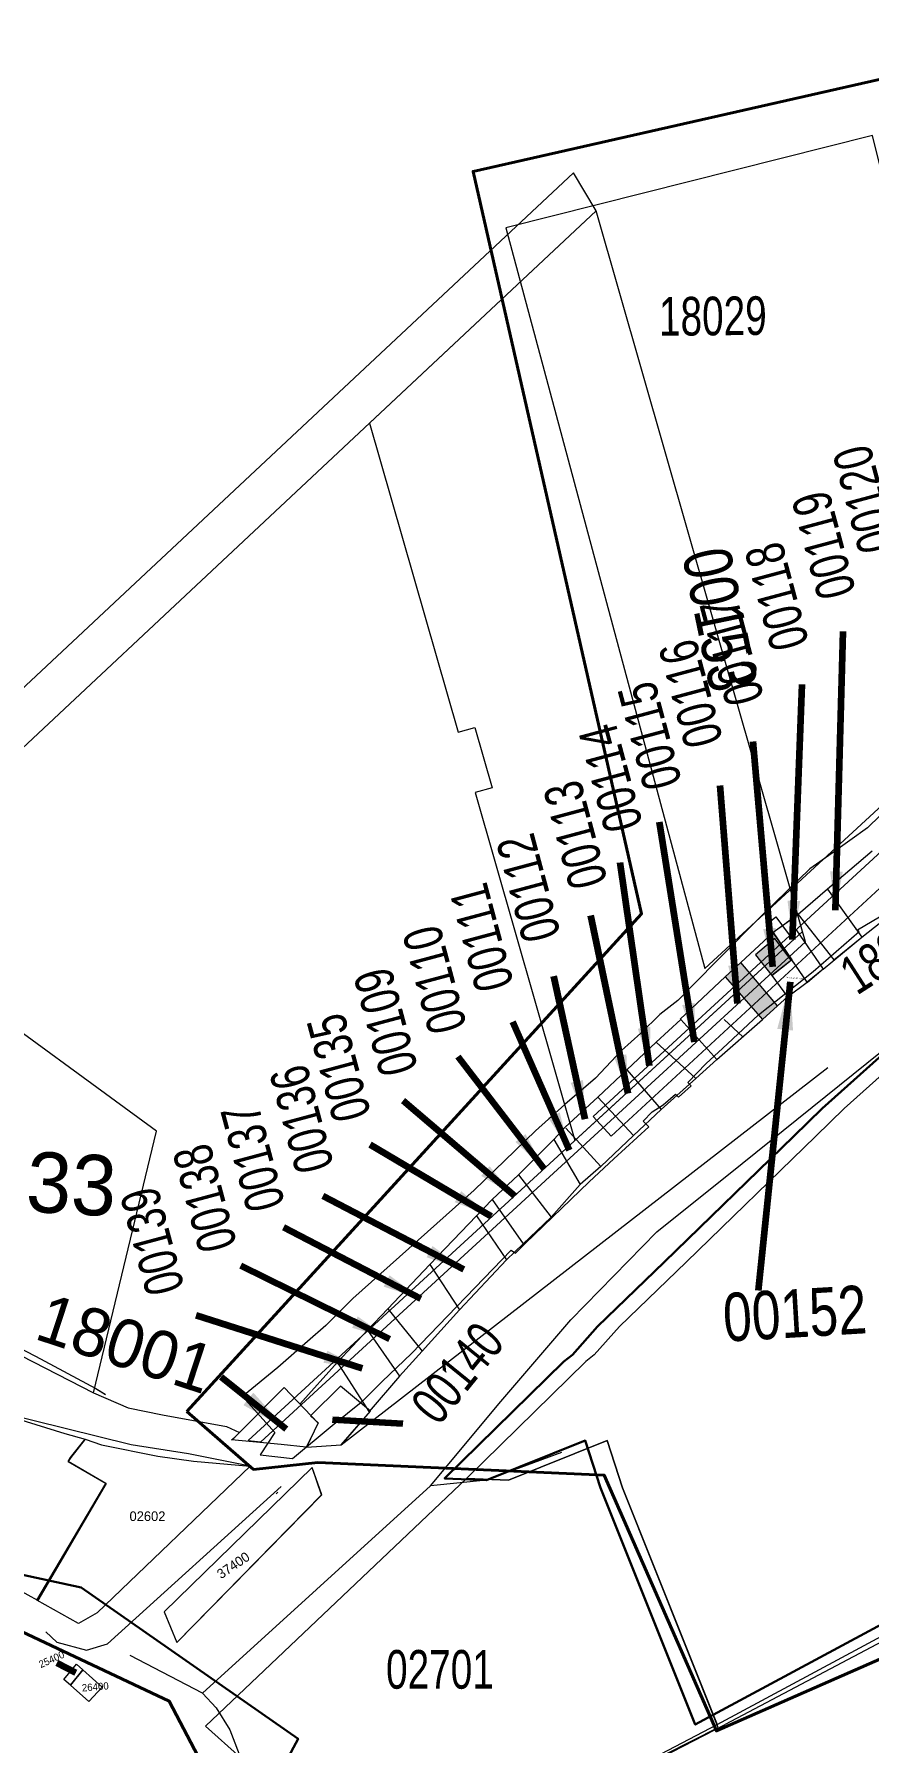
# Model space of a CAD drawing. Header units: inches. Extents: x 610851 to 630254, y 1234683 to 1264905.
# Drawn here: x 623961 to 624307, y 1244774 to 1245482 of the extents above; entities that cross this region are included whole.
import ezdxf
from ezdxf.enums import TextEntityAlignment as Align

# ---------------------------------------------------------------- set-up
doc = ezdxf.new("R2010")
doc.units = ezdxf.units.IN
doc.header["$MEASUREMENT"] = 0
doc.linetypes.add('DGN2', pattern=[67.425768, 33.712884, -33.712884])
for name, color, linetype, lineweight in [('ACTUALIZACION SIT 2011', 7, 'Continuous', 0), ('Areas Administrativas', 7, 'Continuous', 0), ('CALLES', 3, 'Continuous', 13), ('CONTORNOLevel 61', 7, 'Continuous', 0), ('Level 2', 7, 'Continuous', 0), ('Level 20', 7, 'Continuous', 0), ('Level 49', 7, 'Continuous', 0), ('Level 50', 7, 'Continuous', 0), ('Level 51', 7, 'Continuous', 0), ('Level 52', 7, 'Continuous', 0), ('Level 7', 7, 'Continuous', 0), ('mon proposed', 3, 'Continuous', 0), ('PARCELAS', 7, 'Continuous', 0), ('Poligono', 7, 'Continuous', 0)]:
    doc.layers.add(name, color=color, linetype=linetype, lineweight=lineweight)
doc.styles.add('Engineering', font='dgn003.shx', dxfattribs={"height": 0.1524})
doc.styles.add('Styledgn003', font='dgn003.shx')
doc.styles.add('Styledgn032', font='dgn032.shx')
doc.styles.add('Styletxt', font='txt.shx')
doc.dimstyles.new('STANDARD-Linear', dxfattribs={"dimtxt": 1.5, "dimasz": 1.13, "dimexe": 0.125, "dimexo": 0.000625, "dimgap": 0.3, "dimtad": 1, "dimzin": 7, "dimdsep": 46, "dimtxsty": 'Styletxt', "dimsah": 1, "dimcen": 2.5, "dimclrd": 1, "dimclre": 1, "dimclrt": 2, "dimaunit": 1, "dimadec": 7, "dimazin": 0, "dimtfac": 1, "dimtofl": 0, "dimtmove": 1, "dimatfit": 3, "dimfxl": 1, "dimtolj": 1, "dimtzin": 0, "dimarcsym": 0})

# ---------------------------------------------------------------- blocks, each defined once
blk = doc.blocks.new('AnonymousCell14')
at = {"layer": 'Level 20', "color": 2, "linetype": 'Continuous', "lineweight": 0, "flags": 128}
for points in [[(81.44, 100.14), (103.5, 109.48), (127.22, 121.13), (146.32, 131.47), (154.52, 133.55), (166.24, 137.97), (175.82, 141.16), (187.94, 145.42), (197.49, 148.37), (208.79, 152.13), (238.54, 163.43), (300.7, 178.79), (294.51, 193.27), (277.4, 203.26), (258.3, 198.63), (246.56, 194.07), (234.92, 191.85), (231.04, 191.1), (219.54, 188.23), (206.63, 185), (201.59, 183.91), (195.9, 182.69), (187.09, 180.79), (185.04, 180.35), (177.42, 178.71), (172.5, 177.65), (162.55, 174.69), (156.82, 172.98), (152.53, 170.63), (147.18, 167.7), (135.86, 161.97), (134.32, 161.1), (125.83, 156.37), (115.34, 151.15), (109.77, 148.09), (104.4, 145.13), (93.51, 139.45), (87.98, 136.54), (93.22, 128.5), (72.11, 114.73), (81.44, 100.14)], [(-280.02, -203.26), (-263.59, -189.58), (-250.94, -179.49), (-242.86, -171.36), (-230.77, -159.83), (-189.46, -117.09), (-187.69, -118.29), (-183.78, -114.34), (-157.16, -88.79), (-146.97, -79.25), (-132.54, -66.02), (-134.84, -63.65), (-131.09, -59.72), (-126.61, -56.88), (-121.5, -52.38), (-120.29, -53.74), (-115.04, -48.97), (-116.3, -47.62), (-108.75, -39.71), (-102.03, -33.56), (-87.08, -19.63), (-64.48, -1.7), (-45.4, 14.85), (-46.08, 15.62), (-37.06, 21.04), (-24.37, 28.32), (-18.02, 33.43), (-11.89, 37.77), (-1.87, 44.61), (11.08, 53.97), (19.96, 60.33), (25.96, 64.4), (28.75, 66.31), (41.32, 74.9), (58.49, 85.52), (76.14, 96.87), (72.97, 102.78), (69.31, 109.59), (50.01, 99.94), (42.93, 111.51), (47.32, 113.99), (44.32, 125.3), (22.3, 119.83), (15.05, 118.92), (-1.48, 115.96), (0.93, 105.08), (-2.38, 100.5), (-12.97, 86.26), (-24.23, 75.63), (-30.66, 69.17), (-36.8, 63), (-41.99, 57.79), (-56.59, 47.42), (-65.84, 40.84), (-84.98, 22.24), (-104.6, 2.45), (-120.52, -13.59), (-127.94, -19.51), (-135.81, -27.13), (-143.79, -34.41), (-154.61, -45.79), (-167.36, -56.75), (-179.41, -67.68), (-204.85, -92.14), (-255.12, -137.08), (-266.26, -148.22), (-273.77, -154.84), (-286.15, -165.59), (-300.71, -177.61), (-287.38, -192.6), (-293.46, -201.79), (-280.02, -203.26)]]:
    blk.add_lwpolyline(points, dxfattribs=at)

msp = doc.modelspace()

# ---------------------------------------------------------------- hatches: boundary and pattern name
at = {"layer": 'Level 2', "linetype": 'Continuous'}
msp.add_hatch(color=1, dxfattribs=at).paths.add_polyline_path([(624247.41258, 1245091.2942), (624247.37758, 1245091.2612), (624262.82258, 1245073.6172), (624269.10058, 1245079.3022), (624253.80258, 1245097.3032), (624247.37758, 1245091.2612)])
msp.add_hatch(color=1, dxfattribs=at).paths.add_polyline_path([(624247.41258, 1245091.2942), (624247.37758, 1245091.2612), (624262.82258, 1245073.6172), (624269.10058, 1245079.3022), (624253.80258, 1245097.3032), (624247.37758, 1245091.2612)])
msp.add_hatch(color=1, dxfattribs=at).paths.add_polyline_path([(624247.41258, 1245091.2942), (624247.37758, 1245091.2612), (624262.82258, 1245073.6172), (624269.10058, 1245079.3022), (624253.80258, 1245097.3032), (624247.37758, 1245091.2612)])
at = {"layer": 'Level 20', "linetype": 'Continuous'}
msp.add_hatch(color=2, dxfattribs=at).paths.add_polyline_path([(624266.70748, 1245091.83561), (624274.66129, 1245098.14759), (624267.89524, 1245107.25011), (624259.88556, 1245100.35243)])

# ---------------------------------------------------------------- linework, layer by layer
at = {"layer": 'ACTUALIZACION SIT 2011', "color": 30, "linetype": 'Continuous', "lineweight": 0}
msp.add_line((624088.41458, 1244897.4482), (624289.83164, 1245053.83289), dxfattribs=at)
at = {"layer": 'Areas Administrativas', "color": 6, "linetype": 'Continuous', "lineweight": 30, "flags": 128}
msp.add_lwpolyline([(623935.29806, 1244848.20366), (623980.68813, 1244838.49389), (624070.54712, 1244775.78685), (624023.68918, 1244688.46068), (624075.87188, 1244646.92751), (624055.63777, 1244577.70555), (624155.74337, 1244514.87331), (624188.75692, 1244571.31583), (624256.91393, 1244514.87331), (624477.35924, 1244463.75556), (624464.5798, 1244351.93547), (624427.30644, 1244351.93547), (624427.30644, 1244328.5065), (624387.90317, 1244319.98688), (624381.51345, 1244264.60931), (624182.3672, 1244278.4537), (624155.74337, 1244300.81772), (624180.2373, 1244344.4808), (624088.65132, 1244395.59856), (624054.57282, 1244512.74341), (623927.36016, 1244622.51528)], dxfattribs=at)
at = {"layer": 'CALLES', "color": 2, "lineweight": 13, "ltscale": 0.1, "flags": 128}
for points in [[(623803.63276, 1245042.97097), (624193.99632, 1245408.45623), (624184.58179, 1245424.29973), (623789.23065, 1245054.14475), (623803.63276, 1245042.97097)], [(624055.19317, 1244898.81413), (624280.68257, 1245105.75793), (624279.45135, 1245110.05719), (624049.88567, 1244899.37235), (624055.19317, 1244898.81413)]]:
    msp.add_lwpolyline(points, dxfattribs=at)
at = {"layer": 'CONTORNOLevel 61', "color": 3, "linetype": 'Continuous', "lineweight": 40, "flags": 128}
for points in [[(624024.52371, 1244911.37823), (624052.13052, 1244887.32199), (624078.71575, 1244890.14598), (624197.25148, 1244884.97983), (624243.74668, 1244779.07408), (624402.89581, 1244848.94441), (624686.74837, 1244851.27468), (624687.64767, 1245094.62916), (624728.81765, 1245103.11093), (624780.88436, 1245116.31185), (624780.36668, 1245253.68767), (625088.44858, 1245300.8068), (625047.08057, 1245492.00047), (624897.26269, 1245466.16982), (624897.26268, 1245393.84394), (624817.1876, 1245393.84395), (624788.77388, 1245473.91903), (624824.93683, 1245587.57397)], [(624507.21958, 1245507.49893), (624143.00713, 1245424.84083), (624212.74991, 1245117.45585), (624024.52371, 1244911.37823)], [(625561.99258, 1244183.76422), (625421.62515, 1244236.62989), (625376.61645, 1244253.58123), (625354.46542, 1244339.95258), (625230.47821, 1244373.53246), (625106.491, 1244407.11235), (625046.37751, 1244423.39309), (624830.10283, 1244420.02771), (624755.1939, 1244463.93986), (624701.19525, 1244531.93817), (624396.1476, 1244544.01497), (624349.65238, 1244448.4415), (624240.30256, 1244493.21467), (624143.00704, 1244526.79455), (624188.64123, 1244627.53416), (624115.45434, 1244709.33129), (624021.21033, 1244668.89286), (624041.18364, 1244745.53406), (624017.20481, 1244791.40663), (623907.03358, 1244843.2082)]]:
    msp.add_lwpolyline(points, dxfattribs=at)
at = {"layer": 'Level 2', "color": 1, "linetype": 'Continuous', "lineweight": 0, "flags": 128}
for points in [[(624308.34358, 1245439.7552), (624156.61458, 1245401.4932), (624238.90658, 1245094.7272), (624343.93058, 1245191.5482), (624346.88958, 1245197.6522), (624344.69858, 1245207.0692), (624359.63558, 1245210.2682), (624353.08458, 1245237.4402), (624358.25558, 1245239.2672), (624308.34358, 1245439.7552)], [(624308.34358, 1245439.7552), (624156.61458, 1245401.4932), (624238.90658, 1245094.7272), (624343.93058, 1245191.5482), (624346.88958, 1245197.6522), (624344.69858, 1245207.0692), (624359.63558, 1245210.2682), (624353.08458, 1245237.4402), (624358.25558, 1245239.2672), (624308.34358, 1245439.7552)], [(624308.34358, 1245439.7552), (624156.61458, 1245401.4932), (624238.90658, 1245094.7272), (624343.93058, 1245191.5482), (624346.88958, 1245197.6522), (624344.69858, 1245207.0692), (624359.63558, 1245210.2682), (624353.08458, 1245237.4402), (624358.25558, 1245239.2672), (624308.34358, 1245439.7552)], [(624308.28758, 1245143.2802), (624289.71158, 1245127.6712)], [(624308.28758, 1245143.2802), (624289.71158, 1245127.6712)], [(624308.28758, 1245143.2802), (624289.71158, 1245127.6712)], [(624125.42858, 1244880.5452), (624154.47158, 1244915.4152), (624183.52758, 1244949.2692), (624219.15258, 1244985.7332), (624254.36458, 1245014.0592), (624409.29858, 1245138.6902)], [(624125.42858, 1244880.5452), (624154.47158, 1244915.4152), (624183.52758, 1244949.2692), (624219.15258, 1244985.7332), (624254.36458, 1245014.0592), (624409.29858, 1245138.6902)], [(624289.71158, 1245127.6712), (624277.59658, 1245117.1742)], [(624289.71158, 1245127.6712), (624277.59658, 1245117.1742)], [(624289.71158, 1245127.6712), (624277.59658, 1245117.1742)], [(624289.71158, 1245127.6712), (624301.47358, 1245111.1392), (624303.90058, 1245107.7622)], [(624289.71158, 1245127.6712), (624301.47358, 1245111.1392), (624303.90058, 1245107.7622)], [(624289.71158, 1245127.6712), (624301.47358, 1245111.1392), (624303.90058, 1245107.7622)], [(624303.90058, 1245107.7622), (624327.59558, 1245126.4022)], [(624303.90058, 1245107.7622), (624327.59558, 1245126.4022)], [(624303.90058, 1245107.7622), (624327.59558, 1245126.4022)], [(624277.59658, 1245117.1742), (624271.14897, 1245112.47737)], [(624277.59658, 1245117.1742), (624272.46008, 1245113.4467)], [(624277.59658, 1245117.1742), (624272.72771, 1245113.64092)], [(624277.59658, 1245117.1742), (624292.35258, 1245098.4022)], [(624277.59658, 1245117.1742), (624292.35258, 1245098.4022)], [(624277.59658, 1245117.1742), (624292.35258, 1245098.4022)], [(624273.18305, 1245083.05239), (624269.10058, 1245079.3022), (624253.80258, 1245097.3032), (624267.24223, 1245109.6445)], [(624273.18305, 1245083.05239), (624269.10058, 1245079.3022), (624253.80258, 1245097.3032), (624267.11763, 1245109.53008)], [(624273.18305, 1245083.05239), (624269.10058, 1245079.3022), (624253.80258, 1245097.3032), (624267.07116, 1245109.48741)], [(624287.93165, 1245094.4558), (624303.90058, 1245107.7622)], [(624292.35258, 1245098.4022), (624303.90058, 1245107.7622)], [(624292.35258, 1245098.4022), (624303.90058, 1245107.7622)], [(624301.41058, 1245111.2282), (624301.47358, 1245111.1392)], [(624301.41058, 1245111.2282), (624301.47358, 1245111.1392)], [(624301.41058, 1245111.2282), (624301.47358, 1245111.1392)], [(624247.41258, 1245091.2942), (624247.37758, 1245091.2612), (624262.82258, 1245073.6172), (624262.82258, 1245073.6172), (624269.10058, 1245079.3022), (624269.10058, 1245079.3022), (624253.80258, 1245097.3032), (624253.80258, 1245097.3032), (624247.37758, 1245091.2612), (624247.37758, 1245091.2612), (624247.41258, 1245091.2942)], [(624247.41258, 1245091.2942), (624247.37758, 1245091.2612), (624262.82258, 1245073.6172), (624262.82258, 1245073.6172), (624269.10058, 1245079.3022), (624269.10058, 1245079.3022), (624253.80258, 1245097.3032), (624253.80258, 1245097.3032), (624247.37758, 1245091.2612), (624247.37758, 1245091.2612), (624247.41258, 1245091.2942)], [(624247.41258, 1245091.2942), (624247.37758, 1245091.2612), (624262.82258, 1245073.6172), (624262.82258, 1245073.6172), (624269.10058, 1245079.3022), (624269.10058, 1245079.3022), (624253.80258, 1245097.3032), (624253.80258, 1245097.3032), (624247.37758, 1245091.2612), (624247.37758, 1245091.2612), (624247.41258, 1245091.2942)], [(624247.37758, 1245091.2612), (624228.79458, 1245073.7842)], [(624247.37758, 1245091.2612), (624228.79458, 1245073.7842)], [(624247.37758, 1245091.2612), (624228.79458, 1245073.7842)], [(624235.23858, 1245049.2272), (624218.86958, 1245064.2602), (624218.86958, 1245064.2602), (624228.96958, 1245073.5922), (624228.96958, 1245073.5922), (624243.95058, 1245057.1422), (624243.95058, 1245057.1422), (624235.23858, 1245049.2272)], [(624228.96958, 1245073.5922), (624243.95058, 1245057.1422)], [(624243.95058, 1245057.1422), (624262.82258, 1245073.6172)], [(624243.95058, 1245057.1422), (624262.82258, 1245073.6172)], [(624243.95058, 1245057.1422), (624262.82258, 1245073.6172)], [(624206.69258, 1245052.8112), (624218.86958, 1245064.2602)], [(624206.69258, 1245052.8112), (624218.86958, 1245064.2602)], [(624206.69258, 1245052.8112), (624218.86958, 1245064.2602)], [(624218.86958, 1245064.2602), (624235.23858, 1245049.2272)], [(624243.95058, 1245057.1422), (624235.23858, 1245049.2272)], [(624243.95058, 1245057.1422), (624235.23858, 1245049.2272)], [(624243.95058, 1245057.1422), (624235.23858, 1245049.2272)], [(624194.63558, 1245041.4132), (624206.69258, 1245052.8112)], [(624194.63558, 1245041.4132), (624206.69258, 1245052.8112)], [(624194.63558, 1245041.4132), (624206.69258, 1245052.8112)], [(624206.69258, 1245052.8112), (624220.95258, 1245036.3082)], [(624206.69258, 1245052.8112), (624220.95258, 1245036.3082)], [(624206.69258, 1245052.8112), (624220.95258, 1245036.3082)], [(624235.23858, 1245049.2272), (624220.95258, 1245036.3082)], [(624235.23858, 1245049.2272), (624220.95258, 1245036.3082)], [(624235.23858, 1245049.2272), (624220.95258, 1245036.3082)], [(624181.07958, 1245029.0612), (624194.63558, 1245041.4132)], [(624181.07958, 1245029.0612), (624194.63558, 1245041.4132)], [(624181.07958, 1245029.0612), (624194.63558, 1245041.4132)], [(624194.63558, 1245041.4132), (624209.46058, 1245025.5732)], [(624194.63558, 1245041.4132), (624209.46058, 1245025.5732)], [(624194.63558, 1245041.4132), (624209.46058, 1245025.5732)], [(624220.95258, 1245036.3082), (624209.46058, 1245025.5732)], [(624220.95258, 1245036.3082), (624209.46058, 1245025.5732)], [(624220.95258, 1245036.3082), (624209.46058, 1245025.5732)], [(624176.50858, 1245023.9222), (624181.07958, 1245029.0612)], [(624176.50858, 1245023.9222), (624181.07958, 1245029.0612)], [(624176.50858, 1245023.9222), (624181.07958, 1245029.0612)], [(624181.41858, 1245028.6882), (624195.92658, 1245012.7022)], [(624181.41858, 1245028.6882), (624195.92658, 1245012.7022)], [(624181.41858, 1245028.6882), (624195.92658, 1245012.7022)], [(624161.80358, 1245009.3142), (624176.50858, 1245023.9222)], [(624161.80358, 1245009.3142), (624176.50858, 1245023.9222)], [(624161.80358, 1245009.3142), (624176.50858, 1245023.9222)], [(624176.50858, 1245023.9222), (624187.29958, 1245005.2622)], [(624176.50858, 1245023.9222), (624187.29958, 1245005.2622)], [(624176.50858, 1245023.9222), (624187.29958, 1245005.2622)], [(624209.46058, 1245025.5732), (624195.92658, 1245012.7022)], [(624209.46058, 1245025.5732), (624195.92658, 1245012.7022)], [(624209.46058, 1245025.5732), (624195.92658, 1245012.7022)], [(624195.92658, 1245012.7022), (624187.29958, 1245005.2622)], [(624195.92658, 1245012.7022), (624187.29958, 1245005.2622)], [(624195.92658, 1245012.7022), (624187.29958, 1245005.2622)], [(624150.91958, 1244999.0912), (624161.80358, 1245009.3142)], [(624150.91958, 1244999.0912), (624161.80358, 1245009.3142)], [(624150.91958, 1244999.0912), (624161.80358, 1245009.3142)], [(624161.80358, 1245009.3142), (624175.32358, 1244991.8182)], [(624161.80358, 1245009.3142), (624175.32358, 1244991.8182)], [(624161.80358, 1245009.3142), (624175.32358, 1244991.8182)], [(624187.29958, 1245005.2622), (624175.32358, 1244991.8182)], [(624187.29958, 1245005.2622), (624175.32358, 1244991.8182)], [(624187.29958, 1245005.2622), (624175.32358, 1244991.8182)], [(624144.41358, 1244992.3722), (624150.91958, 1244999.0912)], [(624144.41358, 1244992.3722), (624150.91958, 1244999.0912)], [(624144.41358, 1244992.3722), (624150.91958, 1244999.0912)], [(624150.91958, 1244999.0912), (624163.69958, 1244980.7952)], [(624150.91958, 1244999.0912), (624163.69958, 1244980.7952)], [(624150.91958, 1244999.0912), (624163.69958, 1244980.7952)], [(624050.72963, 1244888.69226), (624025.16614, 1244893.79937), (624001.41758, 1244897.49101), (623947.29574, 1244910.88223), (623889.34739, 1244946.4317), (623826.38024, 1244996.72895)], [(624125.10358, 1244972.2012), (624144.41358, 1244992.3722)], [(624125.10358, 1244972.2012), (624144.41358, 1244992.3722)], [(624125.10358, 1244972.2012), (624144.41358, 1244992.3722)], [(624144.41358, 1244992.3722), (624156.90558, 1244974.0592)], [(624144.41358, 1244992.3722), (624156.90558, 1244974.0592)], [(624144.41358, 1244992.3722), (624156.90558, 1244974.0592)], [(624175.32358, 1244991.8182), (624163.69958, 1244980.7952)], [(624175.32358, 1244991.8182), (624163.69958, 1244980.7952)], [(624175.32358, 1244991.8182), (624163.69958, 1244980.7952)], [(624163.69958, 1244980.7952), (624156.90558, 1244974.0592)], [(624163.69958, 1244980.7952), (624156.90558, 1244974.0592)], [(624163.69958, 1244980.7952), (624156.90558, 1244974.0592)], [(624107.68358, 1244953.8812), (624125.10358, 1244972.2012)], [(624107.68358, 1244953.8812), (624125.10358, 1244972.2012)], [(624107.68358, 1244953.8812), (624125.10358, 1244972.2012)], [(624125.10358, 1244972.2012), (624137.44858, 1244953.4392)], [(624125.10358, 1244972.2012), (624137.44858, 1244953.4392)], [(624125.10358, 1244972.2012), (624137.44858, 1244953.4392)], [(624156.90558, 1244974.0592), (624137.44858, 1244953.4392)], [(624156.90558, 1244974.0592), (624137.44858, 1244953.4392)], [(624156.90558, 1244974.0592), (624137.44858, 1244953.4392)], [(624099.36458, 1244945.0162), (624107.68358, 1244953.8812)], [(624099.36458, 1244945.0162), (624107.68358, 1244953.8812)], [(624099.36458, 1244945.0162), (624107.68358, 1244953.8812)], [(624107.68358, 1244953.8812), (624121.99758, 1244936.2512)], [(624107.68358, 1244953.8812), (624121.99758, 1244936.2512)], [(624107.68358, 1244953.8812), (624121.99758, 1244936.2512)], [(624137.44858, 1244953.4392), (624121.99758, 1244936.2512)], [(624137.44858, 1244953.4392), (624121.99758, 1244936.2512)], [(624137.44858, 1244953.4392), (624121.99758, 1244936.2512)], [(624086.90558, 1244931.6782), (624099.36458, 1244945.0162)], [(624086.90558, 1244931.6782), (624099.36458, 1244945.0162)], [(624086.90558, 1244931.6782), (624099.36458, 1244945.0162)], [(624099.36458, 1244945.0162), (624112.55358, 1244925.8872)], [(624099.36458, 1244945.0162), (624112.55358, 1244925.8872)], [(624099.36458, 1244945.0162), (624112.55358, 1244925.8872)], [(624121.99758, 1244936.2512), (624112.55358, 1244925.8872)], [(624121.99758, 1244936.2512), (624112.55358, 1244925.8872)], [(624121.99758, 1244936.2512), (624112.55358, 1244925.8872)], [(624086.90558, 1244931.6782), (624071.32058, 1244914.4172)], [(624086.90558, 1244931.6782), (624071.32058, 1244914.4172)], [(624086.90558, 1244931.6782), (624071.32058, 1244914.4172)], [(624100.01958, 1244911.3582), (624086.90558, 1244931.6782)], [(624100.01958, 1244911.3582), (624086.90558, 1244931.6782)], [(624100.01958, 1244911.3582), (624086.90558, 1244931.6782)], [(624112.55358, 1244925.8872), (624100.01958, 1244911.3582)], [(624112.55358, 1244925.8872), (624100.01958, 1244911.3582)], [(624112.55358, 1244925.8872), (624100.01958, 1244911.3582)], [(623985.80585, 1244919.10636), (624000.15458, 1244912.8032), (624014.40458, 1244909.9002), (624040.86258, 1244905.0902), (624046.24558, 1244902.5712)], [(623954.03914, 1244908.37814), (623973.99979, 1244902.17543), (623982.42516, 1244899.88152), (623976.40641, 1244892.28029), (623975.39421, 1244890.58246), (623991.03699, 1244881.49955), (623962.87443, 1244832.99742), (623942.6055, 1244844.0615)], [(624000.15458, 1244912.8032), (624014.40458, 1244909.9002), (624040.86258, 1244905.0902), (624046.24558, 1244902.5712)], [(624050.72963, 1244888.69226), (623987.36368, 1244827.87652), (623979.67471, 1244823.57457), (623962.44362, 1244833.12485), (623990.91909, 1244881.44577), (623975.3344, 1244890.62799), (623976.35753, 1244892.31925), (623982.42516, 1244899.88152), (623989.15802, 1244897.48381), (624012.50952, 1244892.77256), (624027.28673, 1244890.7389), (624050.72963, 1244888.69226)], [(624080.30274, 1244876.83763), (624076.38655, 1244888.14889), (624015.07858, 1244828.3386), (624020.32507, 1244815.69384), (624080.30274, 1244876.83763)], [(624080.32532, 1244876.80711), (624076.41442, 1244888.1202), (624015.07858, 1244828.3386), (624020.31915, 1244815.69139), (624080.32532, 1244876.80711)], [(623991.64058, 1244815.1052), (624063.51267, 1244880.29284)], [(624125.42858, 1244880.5452), (624030.97258, 1244794.6682)], [(624125.42858, 1244880.5452), (624030.97258, 1244794.6682)], [(624125.42858, 1244880.5452), (624030.97258, 1244794.6682)], [(624025.35983, 1244667.1071), (624244.08726, 1244781.65387)], [(624025.35983, 1244667.1071), (624247.41258, 1244781.6532)], [(624025.35983, 1244667.1071), (624247.41258, 1244781.6532)]]:
    msp.add_lwpolyline(points, dxfattribs=at)
at = {"layer": 'Level 2', "color": 6, "linetype": 'Continuous', "lineweight": 0, "flags": 128}
for points in [[(624273.18305, 1245083.05239), (624281.38029, 1245089.0401), (624274.98694, 1245098.40602), (624266.70748, 1245091.83561), (624273.18305, 1245083.05239)], [(624273.18305, 1245083.05239), (624281.38029, 1245089.0401), (624274.98694, 1245098.40602), (624266.70748, 1245091.83561), (624273.18305, 1245083.05239)], [(624273.18305, 1245083.05239), (624281.38029, 1245089.0401), (624274.98694, 1245098.40602), (624266.70748, 1245091.83561), (624273.18305, 1245083.05239)], [(624064.76258, 1244921.2172), (624078.84458, 1244906.4802), (624076.69958, 1244902.0172), (624073.97558, 1244896.5202), (624063.53458, 1244897.6562), (624042.94658, 1244899.5452), (624044.38158, 1244900.7482), (624064.76258, 1244921.2172)], [(624064.76258, 1244921.2172), (624078.84458, 1244906.4802), (624076.69958, 1244902.0172), (624073.97558, 1244896.5202), (624063.53458, 1244897.6562), (624042.94658, 1244899.5452), (624044.38158, 1244900.7482), (624064.76258, 1244921.2172)], [(624064.76258, 1244921.2172), (624078.84458, 1244906.4802), (624076.69958, 1244902.0172), (624073.97558, 1244896.5202), (624063.53458, 1244897.6562), (624042.94658, 1244899.5452), (624044.38158, 1244900.7482), (624064.76258, 1244921.2172)], [(624088.11858, 1244921.8602), (624075.64558, 1244909.5562), (624078.89158, 1244906.5852), (624074.04258, 1244896.5442), (624088.41458, 1244897.4482), (624100.53258, 1244911.4272), (624088.11458, 1244921.8622)], [(624088.11858, 1244921.8602), (624075.64558, 1244909.5562), (624078.89158, 1244906.5852), (624074.04258, 1244896.5442), (624088.41458, 1244897.4482), (624100.53258, 1244911.4272), (624088.11458, 1244921.8622)], [(624088.11858, 1244921.8602), (624075.64558, 1244909.5562), (624078.89158, 1244906.5852), (624074.04258, 1244896.5442), (624088.41458, 1244897.4482), (624100.53258, 1244911.4272), (624088.11458, 1244921.8622)], [(624088.50758, 1244897.5462), (624098.17958, 1244908.6982)], [(624088.50758, 1244897.5462), (624098.17958, 1244908.6982)], [(624088.50758, 1244897.5462), (624098.17958, 1244908.6982)]]:
    msp.add_lwpolyline(points, dxfattribs=at)
at = {"layer": 'Level 2', "color": 6, "lineweight": 0, "flags": 128}
msp.add_lwpolyline([(623859.8357, 1245003.24613), (623934.14877, 1244945.74733), (623935.78963, 1244944.65907), (623985.80585, 1244919.10636), (624011.94713, 1245027.41327), (623929.93464, 1245087.30642), (623859.8357, 1245003.24613)], dxfattribs=at)
at = {"layer": 'Level 2', "color": 1, "flags": 128}
for points in [[(624322.91754, 1245060.23129), (624296.63929, 1245036.7959), (624284.95184, 1245025.28241), (624231.29347, 1244973.17886), (624203.69359, 1244946.48885), (624193.20816, 1244934.75427), (624189.74753, 1244932.02885), (624140.3361, 1244883.62757), (624157.68836, 1244882.93017), (624198.53721, 1244899.23888), (624204.86946, 1244879.70998), (624244.08726, 1244781.65387), (624406.37356, 1244868.93381)], [(624198.53721, 1244899.23888), (624157.68836, 1244882.93017), (624140.3361, 1244883.62757), (624032.19859, 1244780.98648), (624061.18184, 1244755.01092), (624071.86764, 1244745.43402), (624090.95797, 1244730.7668), (624115.25202, 1244715.02222), (624244.4985, 1244780.46606), (624204.86946, 1244879.70998), (624198.53721, 1244899.23888)]]:
    msp.add_lwpolyline(points, dxfattribs=at)
at = {"layer": 'Level 2', "color": 1, "linetype": 'DGN2', "lineweight": 0, "flags": 128}
for points in [[(623907.03358, 1244843.2082), (623916.14158, 1244845.8442), (623923.23758, 1244846.9352), (623936.61877, 1244839.24767), (623947.08769, 1244831.9449), (623957.12899, 1244825.55499), (623963.97533, 1244822.13182), (623970.71876, 1244815.7419), (623982.92858, 1244812.54695), (623991.64058, 1244815.1052)], [(623907.03358, 1244843.2082), (623916.14158, 1244845.8442), (623923.23758, 1244846.9352), (623936.61877, 1244839.24767), (623947.08769, 1244831.9449), (623957.12899, 1244825.55499), (623963.97533, 1244822.13182), (623970.71876, 1244815.7419), (623982.92858, 1244812.54695), (623991.64058, 1244815.1052)], [(623907.03358, 1244843.2082), (623916.14158, 1244845.8442), (623923.23758, 1244846.9352), (623936.61877, 1244839.24767), (623947.08769, 1244831.9449), (623957.12899, 1244825.55499), (623963.97533, 1244822.13182), (623970.71876, 1244815.7419), (623982.92858, 1244812.54695), (623991.64058, 1244815.1052)], [(624030.97258, 1244794.6682), (623991.64058, 1244815.1052)], [(624030.97258, 1244794.6682), (623991.64058, 1244815.1052)], [(624030.97258, 1244794.6682), (623991.64058, 1244815.1052)], [(624030.97258, 1244794.6682), (624036.62758, 1244788.6252), (624042.31758, 1244779.5332), (624047.55358, 1244765.8612), (624050.69958, 1244757.2512), (624053.32058, 1244750.1602), (624054.48258, 1244737.4632), (624051.60158, 1244723.1982), (624047.15058, 1244712.9842), (624040.16158, 1244702.7442), (624032.13358, 1244694.5272), (624025.16158, 1244682.7622), (624019.64258, 1244677.1132), (624013.59758, 1244672.9832), (624007.58158, 1244666.3122), (623999.01658, 1244660.6312), (623990.95258, 1244655.4642), (623986.40758, 1244653.3832), (623974.87258, 1244641.0632)], [(624030.97258, 1244794.6682), (624036.62758, 1244788.6252), (624042.31758, 1244779.5332), (624047.55358, 1244765.8612), (624050.69958, 1244757.2512), (624053.32058, 1244750.1602), (624054.48258, 1244737.4632), (624051.60158, 1244723.1982), (624047.15058, 1244712.9842), (624040.16158, 1244702.7442), (624032.13358, 1244694.5272), (624025.16158, 1244682.7622), (624019.64258, 1244677.1132), (624013.59758, 1244672.9832), (624007.58158, 1244666.3122), (623999.01658, 1244660.6312), (623990.95258, 1244655.4642), (623986.40758, 1244653.3832), (623974.87258, 1244641.0632)], [(624030.97258, 1244794.6682), (624036.62758, 1244788.6252), (624042.31758, 1244779.5332), (624047.55358, 1244765.8612), (624050.69958, 1244757.2512), (624053.32058, 1244750.1602), (624054.48258, 1244737.4632), (624051.60158, 1244723.1982), (624047.15058, 1244712.9842), (624040.16158, 1244702.7442), (624032.13358, 1244694.5272), (624025.16158, 1244682.7622), (624019.64258, 1244677.1132), (624013.59758, 1244672.9832), (624007.58158, 1244666.3122), (623999.01658, 1244660.6312), (623990.95258, 1244655.4642), (623986.40758, 1244653.3832), (623974.87258, 1244641.0632)]]:
    msp.add_lwpolyline(points, dxfattribs=at)
at = {"layer": 'Level 2', "color": 6, "linetype": 'Continuous', "flags": 128}
for points in [[(623973.62886, 1244800.31782), (623978.84477, 1244806.70975), (623981.41085, 1244804.40372), (623976.3309, 1244797.93896), (623973.62886, 1244800.31782)], [(623973.62886, 1244800.31782), (623978.84477, 1244806.70975), (623981.41085, 1244804.40372), (623976.3309, 1244797.93896), (623973.62886, 1244800.31782)], [(623973.62886, 1244800.31782), (623978.84477, 1244806.70975), (623981.41085, 1244804.40372), (623976.3309, 1244797.93896), (623973.62886, 1244800.31782)], [(623981.41085, 1244804.40372), (623989.40659, 1244797.21828), (623983.98663, 1244791.19881), (623976.3309, 1244797.93896), (623981.41085, 1244804.40372)], [(623981.41085, 1244804.40372), (623989.40659, 1244797.21828), (623983.98663, 1244791.19881), (623976.3309, 1244797.93896), (623981.41085, 1244804.40372)], [(623981.41085, 1244804.40372), (623989.40659, 1244797.21828), (623983.98663, 1244791.19881), (623976.3309, 1244797.93896), (623981.41085, 1244804.40372)]]:
    msp.add_lwpolyline(points, dxfattribs=at)
at = {"layer": 'Level 20', "color": 3, "linetype": 'Continuous', "lineweight": 0}
msp.add_line((624254.65876, 1245066.40624), (624247.00817, 1245073.59779), dxfattribs=at)
at = {"layer": 'Level 20', "color": 2, "linetype": 'Continuous', "lineweight": 0}
msp.add_line((624062.20758, 1244877.8922), (624061.43658, 1244877.2552), dxfattribs=at)
msp.add_line((624062.20758, 1244877.8922), (624061.43658, 1244877.2552), dxfattribs=at)
msp.add_line((624062.20758, 1244877.8922), (624061.43658, 1244877.2552), dxfattribs=at)
at = {"layer": 'Level 20', "color": 2, "linetype": 'Continuous', "ltscale": 0.1, "flags": 128}
msp.add_lwpolyline([(624264.80301, 1245113.19965), (624268.3012, 1245116.18674), (624273.9359, 1245108.72533), (624276.78433, 1245110.75916), (624287.93165, 1245094.4558), (624281.38029, 1245089.0401), (624264.80301, 1245113.19965)], dxfattribs=at)
at = {"layer": 'Level 20', "color": 2, "linetype": 'Continuous', "lineweight": 0, "flags": 128}
msp.add_lwpolyline([(624266.70748, 1245091.83561), (624274.66129, 1245098.14759), (624267.89524, 1245107.25011), (624259.88556, 1245100.35243), (624266.70748, 1245091.83561)], dxfattribs=at)
at = {"layer": 'Level 50', "color": 7, "linetype": 'Continuous', "lineweight": 0, "flags": 128}
for points in [[(624375.04658, 1245214.0732), (624376.31358, 1245202.4372), (624192.70258, 1245033.4622), (624200.15758, 1245025.3382), (624381.39358, 1245192.5922), (624411.80658, 1245198.2252), (624539.10558, 1245263.4452), (624608.74358, 1245280.0682), (624679.76858, 1245296.4982), (624684.25658, 1245294.0032), (624693.23058, 1245273.0762), (624761.04758, 1245279.8842), (624749.35758, 1245334.0552), (624769.22158, 1245340.9692)], [(624375.04658, 1245214.0732), (624376.31358, 1245202.4372), (624192.70258, 1245033.4622), (624200.15758, 1245025.3382), (624381.39358, 1245192.5922), (624411.80658, 1245198.2252), (624539.10558, 1245263.4452), (624608.74358, 1245280.0682), (624679.76858, 1245296.4982), (624684.25658, 1245294.0032), (624693.23058, 1245273.0762), (624761.04758, 1245279.8842), (624749.35758, 1245334.0552), (624769.22158, 1245340.9692)], [(624375.04658, 1245214.0732), (624376.31358, 1245202.4372), (624192.70258, 1245033.4622), (624200.15758, 1245025.3382), (624381.39358, 1245192.5922), (624411.80658, 1245198.2252), (624539.10558, 1245263.4452), (624608.74358, 1245280.0682), (624679.76858, 1245296.4982), (624684.25658, 1245294.0032), (624693.23058, 1245273.0762), (624761.04758, 1245279.8842), (624749.35758, 1245334.0552), (624769.22158, 1245340.9692)], [(624271.7065, 1245112.89984), (624267.32358, 1245109.7192)], [(624271.49968, 1245112.74975), (624267.32358, 1245109.7192)], [(624267.18316, 1245109.59025), (624267.32358, 1245109.7192), (624274.98694, 1245098.40602)], [(624267.22302, 1245109.62686), (624267.32358, 1245109.7192), (624274.98694, 1245098.40602)], [(624281.42058, 1245089.0712), (624287.91037, 1245094.61056)], [(623850.73958, 1245012.9372), (623868.12958, 1245001.9322), (623883.04658, 1244985.3092), (623892.26058, 1244978.7952), (623906.61058, 1244967.2512), (623918.87658, 1244960.2602), (623936.79258, 1244947.7362), (623950.08058, 1244940.2472), (623961.82658, 1244934.2682), (623986.86158, 1244920.8002), (623990.72233, 1244918.4776)], [(623853.75401, 1245011.02957), (623868.12958, 1245001.9322), (623883.04658, 1244985.3092), (623892.26058, 1244978.7952), (623906.61058, 1244967.2512), (623918.87658, 1244960.2602), (623936.79258, 1244947.7362), (623950.08058, 1244940.2472), (623961.82658, 1244934.2682), (623986.86158, 1244920.8002), (623990.81636, 1244918.42103)]]:
    msp.add_lwpolyline(points, dxfattribs=at)
at = {"layer": 'Level 50', "color": 7, "flags": 128}
for points in [[(624125.42858, 1244880.5452), (624154.47158, 1244915.4152), (624183.52758, 1244949.2692), (624219.15258, 1244985.7332), (624254.36458, 1245014.0592), (624409.29858, 1245138.6902)], [(624179.59458, 1244894.3232), (624148.58755, 1244882.93017), (624125.42858, 1244880.5452)], [(624677.47958, 1244866.9332), (624413.93858, 1244869.8012), (624247.41258, 1244781.6532)]]:
    msp.add_lwpolyline(points, dxfattribs=at)
at = {"layer": 'Level 51', "color": 7, "linetype": 'Continuous', "lineweight": 0, "flags": 128}
msp.add_lwpolyline([(624235.23858, 1245049.2272), (624218.86958, 1245064.2602), (624218.86958, 1245064.2602), (624228.96958, 1245073.5922), (624228.96958, 1245073.5922), (624243.95058, 1245057.1422), (624243.95058, 1245057.1422), (624235.23858, 1245049.2272)], dxfattribs=at)
at = {"layer": 'Level 52', "color": 5}
msp.add_line((624157.68836, 1244882.93017), (624140.3361, 1244883.62757), dxfattribs=at)
at = {"layer": 'mon proposed', "color": 2, "linetype": 'Continuous', "lineweight": 30, "flags": 128}
msp.add_lwpolyline([(624313.81673, 1245060.23129), (624287.53848, 1245036.7959), (624275.85103, 1245025.28241), (624222.19266, 1244973.17886), (624194.59277, 1244946.48885), (624184.10735, 1244934.75427), (624180.64672, 1244932.02885), (624131.23529, 1244883.62757), (624148.58755, 1244882.93017), (624189.4364, 1244899.23888), (624195.76865, 1244879.70998), (624234.98645, 1244781.65387), (624397.27274, 1244868.93381)], dxfattribs=at)
at = {"layer": 'Poligono', "color": 2, "linetype": 'Continuous', "lineweight": 13, "flags": 128}
msp.add_lwpolyline([(624185.18315, 1245023.54217), (624279.45135, 1245110.05719), (624193.99632, 1245408.45623), (624100.12227, 1245320.56488), (624136.77078, 1245192.59253), (624143.80506, 1245194.607), (624150.95955, 1245169.62435), (624143.92527, 1245167.60988), (624185.18315, 1245023.54217)], dxfattribs=at)

# ---------------------------------------------------------------- block references
at = {"color": 2, "linetype": 'Continuous', "lineweight": 0}
msp.add_blockref('AnonymousCell14', (624348.29358, 1245095.1642), dxfattribs=at)

# ---------------------------------------------------------------- texts
at = {"layer": 'Level 2', "color": 7, "linetype": 'Continuous', "lineweight": 0, "style": 'Engineering'}
msp.add_text('37400', height=4, rotation=34.11447295, dxfattribs=at).set_placement((624036.44488, 1244845.1134), align=Align.TOP_LEFT)
at = {"layer": 'Level 49', "color": 7, "linetype": 'Continuous', "lineweight": 0, "style": 'Styledgn032'}
msp.add_text('ANA JULIA COLLADO', height=0.5, rotation=355.14999392, dxfattribs=at).set_placement((624276.12747, 1245090.79959), align=Align.MIDDLE_CENTER)
msp.add_text('ANA JULIA COLLADO', height=0.5, rotation=355.14999392, dxfattribs=at).set_placement((624276.12747, 1245090.79959), align=Align.MIDDLE_CENTER)
msp.add_text('ANA JULIA COLLADO', height=0.5, rotation=355.14999392, dxfattribs=at).set_placement((624276.12747, 1245090.79959), align=Align.MIDDLE_CENTER)
at = {"layer": 'Level 50', "color": 7, "lineweight": 0, "style": 'Styledgn003', "width": 0.75}
msp.add_text('00117', height=16.000002, rotation=105, dxfattribs=at).set_placement((624250.10359, 1245226.00285), align=Align.MIDDLE_CENTER)
msp.add_text('00117', height=16.000002, rotation=105, dxfattribs=at).set_placement((624250.10359, 1245226.00285), align=Align.MIDDLE_CENTER)
msp.add_text('00117', height=16.000002, rotation=105, dxfattribs=at).set_placement((624250.10359, 1245226.00285), align=Align.MIDDLE_CENTER)
at = {"layer": 'Level 7', "color": 7, "linetype": 'Continuous', "lineweight": 0, "style": 'Styledgn003'}
for s, height, rotation, width, p in [('18029', 16.000002, 0.49999999, 0.75, (624242.28528, 1245364.95615)), ('18029', 16.000002, 0.49999999, 0.75, (624242.28528, 1245364.95615)), ('18029', 16.000002, 0.49999999, 0.75, (624242.28528, 1245364.95615)), ('00120', 16.000002, 105, 0.75, (624305.14818, 1245289.03141)), ('00120', 16.000002, 105, 0.75, (624305.14818, 1245289.03141)), ('00120', 16.000002, 105, 0.75, (624305.14818, 1245289.03141)), ('00119', 16.000002, 105, 0.75, (624288.14959, 1245270.04285)), ('00119', 16.000002, 105, 0.75, (624288.14959, 1245270.04285)), ('00119', 16.000002, 105, 0.75, (624288.14959, 1245270.04285)), ('00118', 16.000002, 105, 0.75, (624268.72159, 1245248.78285)), ('00118', 16.000002, 105, 0.75, (624268.72159, 1245248.78285)), ('00118', 16.000002, 105, 0.75, (624268.72159, 1245248.78285)), ('00116', 16.000002, 105, 0.75, (624233.10379, 1245208.53651)), ('00116', 16.000002, 105, 0.75, (624233.10379, 1245208.53651)), ('00116', 16.000002, 105, 0.75, (624233.10379, 1245208.53651)), ('00115', 16.000002, 105, 0.75, (624216.10061, 1245191.0897)), ('00115', 16.000002, 105, 0.75, (624216.10061, 1245191.0897)), ('00115', 16.000002, 105, 0.75, (624216.10061, 1245191.0897)), ('00114', 16.000002, 105, 0.75, (624199.91359, 1245173.60885)), ('00114', 16.000002, 105, 0.75, (624199.91359, 1245173.60885)), ('00114', 16.000002, 105, 0.75, (624199.91359, 1245173.60885)), ('00113', 16.000002, 105, 0.75, (624185.34259, 1245150.07085)), ('00113', 16.000002, 105, 0.75, (624185.34259, 1245150.07085)), ('00113', 16.000002, 105, 0.75, (624185.34259, 1245150.07085)), ('00112', 16.000002, 105, 0.75, (624165.91559, 1245128.04985)), ('00112', 16.000002, 105, 0.75, (624165.91559, 1245128.04985)), ('00112', 16.000002, 105, 0.75, (624165.91559, 1245128.04985)), ('00111', 16.000002, 105, 0.75, (624146.48482, 1245107.56096)), ('00111', 16.000002, 105, 0.75, (624146.48482, 1245107.56096)), ('00111', 16.000002, 105, 0.75, (624146.48482, 1245107.56096)), ('18300', 16.000002, 32.72946111, 0.75, (624316.36141, 1245102.2405)), ('18300', 16.000002, 32.72946111, 0.75, (624316.36141, 1245102.2405)), ('18300', 16.000002, 32.72946111, 0.75, (624316.36141, 1245102.2405)), ('00110', 16.000002, 105, 0.75, (624127.05818, 1245090.09041)), ('00110', 16.000002, 105, 0.75, (624127.05818, 1245090.09041)), ('00110', 16.000002, 105, 0.75, (624127.05818, 1245090.09041)), ('00109', 16.000002, 105, 0.75, (624106.82059, 1245072.62085)), ('00109', 16.000002, 105, 0.75, (624106.82059, 1245072.62085)), ('00109', 16.000002, 105, 0.75, (624106.82059, 1245072.62085)), ('00135', 16.000002, 105, 0.75, (624087.38861, 1245053.6517)), ('00135', 16.000002, 105, 0.75, (624087.38861, 1245053.6517)), ('00135', 16.000002, 105, 0.75, (624087.38861, 1245053.6517)), ('00136', 16.000002, 105, 0.75, (624072.01279, 1245032.37451)), ('00136', 16.000002, 105, 0.75, (624072.01279, 1245032.37451)), ('00136', 16.000002, 105, 0.75, (624072.01279, 1245032.37451)), ('00137', 16.000002, 105, 0.75, (624051.77559, 1245016.43185)), ('00137', 16.000002, 105, 0.75, (624051.77559, 1245016.43185)), ('00137', 16.000002, 105, 0.75, (624051.77559, 1245016.43185)), ('00138', 16.000002, 105, 0.75, (624031.90859, 1244999.61385)), ('00138', 16.000002, 105, 0.75, (624031.90859, 1244999.61385)), ('00138', 16.000002, 105, 0.75, (624031.90859, 1244999.61385)), ('00139', 16.000002, 105, 0.75, (624010.15859, 1244981.78585)), ('00139', 16.000002, 105, 0.75, (624010.15859, 1244981.78585)), ('00139', 16.000002, 105, 0.75, (624010.15859, 1244981.78585)), ('00140', 15.999924, 51, 0.749999, (624136.51796, 1244927.28698)), ('00140', 15.999924, 51, 0.749999, (624136.51796, 1244927.28698)), ('00140', 15.999924, 51, 0.749999, (624136.51796, 1244927.28698))]:
    msp.add_text(s, height=height, rotation=rotation, dxfattribs=dict(at, width=width)).set_placement(p, align=Align.MIDDLE_CENTER)
at = {"layer": 'Level 7', "color": 7, "linetype": 'Continuous', "lineweight": 0}
for s, height, rotation, style, p in [('18033', 24.999972, 356.8, 'Styledgn032', (623948.92872, 1245007.14388)), ('18001', 19.999998, 341.8, 'Styledgn032', (623999.25749, 1244939.47451)), ('18001', 19.999998, 341.8, 'Styledgn032', (623999.25749, 1244939.47451)), ('18001', 19.999998, 341.8, 'Styledgn032', (623999.25749, 1244939.47451)), ('25400', 3, 24.53604358, 'Styledgn003', (623968.48874, 1244808.67766)), ('26400', 3, 4.79999992, 'Styledgn003', (623986.59361, 1244797.29705))]:
    msp.add_text(s, height=height, rotation=rotation, dxfattribs=dict(at, style=style)).set_placement(p, align=Align.MIDDLE_CENTER)
at = {"layer": 'Level 7', "color": 7, "linetype": 'Continuous', "lineweight": 0, "style": 'Styledgn032'}
msp.add_text('02602', height=4, dxfattribs=at).set_placement((624008.1988, 1244867.95789), align=Align.MIDDLE_CENTER)
at = {"layer": 'Level 7', "color": 7, "linetype": 'Continuous', "style": 'Styledgn003', "width": 0.75}
msp.add_text('02701', height=16.000002, dxfattribs=at).set_placement((624129.28883, 1244804.53421), align=Align.MIDDLE_CENTER)
at = {"layer": 'Level 7', "color": 7, "linetype": 'Continuous', "lineweight": 0, "style": 'Styledgn003', "width": 0.75}
msp.add_text('02701', height=16.000002, dxfattribs=at).set_placement((624129.28883, 1244804.53421), align=Align.MIDDLE_CENTER)
msp.add_text('02701', height=16.000002, dxfattribs=at).set_placement((624129.28883, 1244804.53421), align=Align.MIDDLE_CENTER)
at = {"layer": 'PARCELAS', "color": 7, "linetype": 'DGN2', "lineweight": 0, "style": 'Styledgn003', "width": 0.8}
for s, rotation, p in [('00153', 281.71704437, (624245.26893, 1245239.31719)), ('00153', 281.71704437, (624245.26893, 1245239.31719)), ('00153', 281.71704437, (624245.26893, 1245239.31719)), ('00152', 3.39999992, (624276.21211, 1244951.96218)), ('00152', 3.39999992, (624276.21211, 1244951.96218)), ('00152', 3.39999992, (624276.21211, 1244951.96218))]:
    msp.add_text(s, height=20.000112, rotation=rotation, dxfattribs=at).set_placement(p, align=Align.MIDDLE_CENTER)

# ---------------------------------------------------------------- leaders
at = {"layer": 'Level 7', "color": 7, "linetype": 'Continuous', "lineweight": 0}
for points, override in [([(624293.00758, 1245118.9352), (624296.24558, 1245234.3522)], {"dimscale": 1, "dimtxt": 16, "dimasz": 16, "dimgap": 8, "dimtad": 1, "dimclrd": 0, "dimlwd": 65534}), ([(624293.00758, 1245118.9352), (624296.24558, 1245234.3522)], {"dimscale": 1, "dimtxt": 16, "dimasz": 16, "dimgap": 8, "dimtad": 1, "dimclrd": 0, "dimlwd": 65534}), ([(624293.00758, 1245118.9352), (624296.24558, 1245234.3522)], {"dimscale": 1, "dimtxt": 16, "dimasz": 16, "dimgap": 8, "dimtad": 1, "dimclrd": 0, "dimlwd": 65534}), ([(624275.19858, 1245106.7862), (624279.24658, 1245212.3312)], {"dimscale": 1, "dimtxt": 16, "dimasz": 16, "dimgap": 8, "dimtad": 1, "dimclrd": 0, "dimlwd": 65534}), ([(624275.19858, 1245106.7862), (624279.24658, 1245212.3312)], {"dimscale": 1, "dimtxt": 16, "dimasz": 16, "dimgap": 8, "dimtad": 1, "dimclrd": 0, "dimlwd": 65534}), ([(624275.19858, 1245106.7862), (624279.24658, 1245212.3312)], {"dimscale": 1, "dimtxt": 16, "dimasz": 16, "dimgap": 8, "dimtad": 1, "dimclrd": 0, "dimlwd": 65534}), ([(624267.10358, 1245095.3962), (624259.00858, 1245188.7922)], {"dimscale": 1, "dimtxt": 16, "dimasz": 16, "dimgap": 8, "dimtad": 1, "dimclrd": 0, "dimlwd": 65534}), ([(624267.10358, 1245095.3962), (624259.00858, 1245188.7922)], {"dimscale": 1, "dimtxt": 16, "dimasz": 16, "dimgap": 8, "dimtad": 1, "dimclrd": 0, "dimlwd": 65534}), ([(624267.10358, 1245095.3962), (624259.00858, 1245188.7922)], {"dimscale": 1, "dimtxt": 16, "dimasz": 16, "dimgap": 8, "dimtad": 1, "dimclrd": 0, "dimlwd": 65534}), ([(624252.53258, 1245080.2102), (624245.24758, 1245170.5692)], {"dimscale": 1, "dimtxt": 16, "dimasz": 16, "dimgap": 8, "dimtad": 1, "dimclrd": 0, "dimlwd": 65534}), ([(624252.53258, 1245080.2102), (624245.24758, 1245170.5692)], {"dimscale": 1, "dimtxt": 16, "dimasz": 16, "dimgap": 8, "dimtad": 1, "dimclrd": 0, "dimlwd": 65534}), ([(624252.53258, 1245080.2102), (624245.24758, 1245170.5692)], {"dimscale": 1, "dimtxt": 16, "dimasz": 16, "dimgap": 8, "dimtad": 1, "dimclrd": 0, "dimlwd": 65534}), ([(624234.72358, 1245064.2642), (624220.15258, 1245155.3822)], {"dimscale": 1, "dimtxt": 16, "dimasz": 16, "dimgap": 8, "dimtad": 1, "dimclrd": 0, "dimlwd": 65534}), ([(624216.10558, 1245054.3932), (624203.96258, 1245138.6772)], {"dimscale": 1, "dimtxt": 16, "dimasz": 16, "dimgap": 8, "dimtad": 1, "dimclrd": 0, "dimlwd": 65534}), ([(624216.10558, 1245054.3932), (624203.96258, 1245138.6772)], {"dimscale": 1, "dimtxt": 16, "dimasz": 16, "dimgap": 8, "dimtad": 1, "dimclrd": 0, "dimlwd": 65534}), ([(624216.10558, 1245054.3932), (624203.96258, 1245138.6772)], {"dimscale": 1, "dimtxt": 16, "dimasz": 16, "dimgap": 8, "dimtad": 1, "dimclrd": 0, "dimlwd": 65534}), ([(624207.20058, 1245043.0032), (624191.82058, 1245116.6572)], {"dimscale": 1, "dimtxt": 16, "dimasz": 16, "dimgap": 8, "dimtad": 1, "dimclrd": 0, "dimlwd": 65534}), ([(624207.20058, 1245043.0032), (624191.82058, 1245116.6572)], {"dimscale": 1, "dimtxt": 16, "dimasz": 16, "dimgap": 8, "dimtad": 1, "dimclrd": 0, "dimlwd": 65534}), ([(624207.20058, 1245043.0032), (624191.82058, 1245116.6572)], {"dimscale": 1, "dimtxt": 16, "dimasz": 16, "dimgap": 8, "dimtad": 1, "dimclrd": 0, "dimlwd": 65534}), ([(624189.39158, 1245032.3732), (624176.43958, 1245091.6002)], {"dimscale": 1, "dimtxt": 16, "dimasz": 16, "dimgap": 8, "dimtad": 1, "dimclrd": 0, "dimlwd": 65534}), ([(624189.39158, 1245032.3732), (624176.43958, 1245091.6002)], {"dimscale": 1, "dimtxt": 16, "dimasz": 16, "dimgap": 8, "dimtad": 1, "dimclrd": 0, "dimlwd": 65534}), ([(624189.39158, 1245032.3732), (624176.43958, 1245091.6002)], {"dimscale": 1, "dimtxt": 16, "dimasz": 16, "dimgap": 8, "dimtad": 1, "dimclrd": 0, "dimlwd": 65534}), ([(624182.91558, 1245019.4642), (624159.44058, 1245072.6172)], {"dimscale": 1, "dimtxt": 16, "dimasz": 16, "dimgap": 8, "dimtad": 1, "dimclrd": 0, "dimlwd": 65534}), ([(624182.91558, 1245019.4642), (624159.44058, 1245072.6172)], {"dimscale": 1, "dimtxt": 16, "dimasz": 16, "dimgap": 8, "dimtad": 1, "dimclrd": 0, "dimlwd": 65534}), ([(624182.91558, 1245019.4642), (624159.44058, 1245072.6172)], {"dimscale": 1, "dimtxt": 16, "dimasz": 16, "dimgap": 8, "dimtad": 1, "dimclrd": 0, "dimlwd": 65534}), ([(624172.39258, 1245011.8712), (624136.77358, 1245058.1902)], {"dimscale": 1, "dimtxt": 16, "dimasz": 16, "dimgap": 8, "dimtad": 1, "dimclrd": 0, "dimlwd": 65534}), ([(624172.39258, 1245011.8712), (624136.77358, 1245058.1902)], {"dimscale": 1, "dimtxt": 16, "dimasz": 16, "dimgap": 8, "dimtad": 1, "dimclrd": 0, "dimlwd": 65534}), ([(624172.39258, 1245011.8712), (624136.77358, 1245058.1902)], {"dimscale": 1, "dimtxt": 16, "dimasz": 16, "dimgap": 8, "dimtad": 1, "dimclrd": 0, "dimlwd": 65534}), ([(624160.24958, 1245000.4812), (624114.10758, 1245039.9662)], {"dimscale": 1, "dimtxt": 16, "dimasz": 16, "dimgap": 8, "dimtad": 1, "dimclrd": 0, "dimlwd": 65534}), ([(624160.24958, 1245000.4812), (624114.10758, 1245039.9662)], {"dimscale": 1, "dimtxt": 16, "dimasz": 16, "dimgap": 8, "dimtad": 1, "dimclrd": 0, "dimlwd": 65534}), ([(624160.24958, 1245000.4812), (624114.10758, 1245039.9662)], {"dimscale": 1, "dimtxt": 16, "dimasz": 16, "dimgap": 8, "dimtad": 1, "dimclrd": 0, "dimlwd": 65534}), ([(624150.53558, 1244992.1292), (624100.34658, 1245021.7422)], {"dimscale": 1, "dimtxt": 16, "dimasz": 16, "dimgap": 8, "dimtad": 1, "dimclrd": 0, "dimlwd": 65534}), ([(624150.53558, 1244992.1292), (624100.34658, 1245021.7422)], {"dimscale": 1, "dimtxt": 16, "dimasz": 16, "dimgap": 8, "dimtad": 1, "dimclrd": 0, "dimlwd": 65534}), ([(624150.53558, 1244992.1292), (624100.34658, 1245021.7422)], {"dimscale": 1, "dimtxt": 16, "dimasz": 16, "dimgap": 8, "dimtad": 1, "dimclrd": 0, "dimlwd": 65534}), ([(624139.20258, 1244970.1092), (624080.91858, 1245000.4812)], {"dimscale": 1, "dimtxt": 16, "dimasz": 16, "dimgap": 8, "dimtad": 1, "dimclrd": 0, "dimlwd": 65534}), ([(624139.20258, 1244970.1092), (624080.91858, 1245000.4812)], {"dimscale": 1, "dimtxt": 16, "dimasz": 16, "dimgap": 8, "dimtad": 1, "dimclrd": 0, "dimlwd": 65534}), ([(624139.20258, 1244970.1092), (624080.91858, 1245000.4812)], {"dimscale": 1, "dimtxt": 16, "dimasz": 16, "dimgap": 8, "dimtad": 1, "dimclrd": 0, "dimlwd": 65534}), ([(624121.39358, 1244957.9592), (624064.72858, 1244987.5732)], {"dimscale": 1, "dimtxt": 16, "dimasz": 16, "dimgap": 8, "dimtad": 1, "dimclrd": 0, "dimlwd": 65534}), ([(624121.39358, 1244957.9592), (624064.72858, 1244987.5732)], {"dimscale": 1, "dimtxt": 16, "dimasz": 16, "dimgap": 8, "dimtad": 1, "dimclrd": 0, "dimlwd": 65534}), ([(624121.39358, 1244957.9592), (624064.72858, 1244987.5732)], {"dimscale": 1, "dimtxt": 16, "dimasz": 16, "dimgap": 8, "dimtad": 1, "dimclrd": 0, "dimlwd": 65534}), ([(624108.44158, 1244941.2542), (624046.91958, 1244971.6272)], {"dimscale": 1, "dimtxt": 16, "dimasz": 16, "dimgap": 8, "dimtad": 1, "dimclrd": 0, "dimlwd": 65534}), ([(624108.44158, 1244941.2542), (624046.91958, 1244971.6272)], {"dimscale": 1, "dimtxt": 16, "dimasz": 16, "dimgap": 8, "dimtad": 1, "dimclrd": 0, "dimlwd": 65534}), ([(624108.44158, 1244941.2542), (624046.91958, 1244971.6272)], {"dimscale": 1, "dimtxt": 16, "dimasz": 16, "dimgap": 8, "dimtad": 1, "dimclrd": 0, "dimlwd": 65534}), ([(624097.10858, 1244929.1052), (624028.30058, 1244951.1262)], {"dimscale": 1, "dimtxt": 16, "dimasz": 16, "dimgap": 8, "dimtad": 1, "dimclrd": 0, "dimlwd": 65534}), ([(624097.10858, 1244929.1052), (624028.30058, 1244951.1262)], {"dimscale": 1, "dimtxt": 16, "dimasz": 16, "dimgap": 8, "dimtad": 1, "dimclrd": 0, "dimlwd": 65534}), ([(624097.10858, 1244929.1052), (624028.30058, 1244951.1262)], {"dimscale": 1, "dimtxt": 16, "dimasz": 16, "dimgap": 8, "dimtad": 1, "dimclrd": 0, "dimlwd": 65534}), ([(624065.60458, 1244904.0682), (624038.65658, 1244925.5552)], {"dimscale": 1, "dimtxt": 20, "dimasz": 20, "dimgap": 10, "dimtad": 1, "dimclrd": 0, "dimlwd": 65534}), ([(624065.60458, 1244904.0682), (624038.65658, 1244925.5552)], {"dimscale": 1, "dimtxt": 20, "dimasz": 20, "dimgap": 10, "dimtad": 1, "dimclrd": 0, "dimlwd": 65534}), ([(624065.60458, 1244904.0682), (624038.65658, 1244925.5552)], {"dimscale": 1, "dimtxt": 20, "dimasz": 20, "dimgap": 10, "dimtad": 1, "dimclrd": 0, "dimlwd": 65534}), ([(624084.78558, 1244907.9672), (624113.88358, 1244906.2782)], {"dimscale": 1, "dimtxt": 5, "dimasz": 5, "dimgap": 2.5, "dimtad": 1, "dimclrd": 0, "dimlwd": 65534}), ([(624084.78558, 1244907.9672), (624113.88358, 1244906.2782)], {"dimscale": 1, "dimtxt": 5, "dimasz": 5, "dimgap": 2.5, "dimtad": 1, "dimclrd": 0, "dimlwd": 65534}), ([(624084.78558, 1244907.9672), (624113.88358, 1244906.2782)], {"dimscale": 1, "dimtxt": 5, "dimasz": 5, "dimgap": 2.5, "dimtad": 1, "dimclrd": 0, "dimlwd": 65534}), ([(623978.59026, 1244803.07533), (623970.88032, 1244807.08619)], {"dimscale": 1, "dimtxt": 3, "dimasz": 3, "dimgap": 1.5, "dimtad": 1, "dimclrd": 0, "dimlwd": 65534})]:
    msp.add_leader(points, dimstyle='STANDARD-Linear', override=override, dxfattribs=at)
at = {"layer": 'PARCELAS', "color": 7, "lineweight": 0}
msp.add_leader([(624274.26333, 1245089.30762), (624261.02011, 1244961.37898)], dimstyle='STANDARD-Linear', override={"dimscale": 1, "dimtxt": 20.000112, "dimasz": 20.000112, "dimgap": 10.000056, "dimtad": 1, "dimclrd": 0, "dimlwd": 65534}, dxfattribs=at)
msp.add_leader([(624274.26333, 1245089.30762), (624261.02011, 1244961.37898)], dimstyle='STANDARD-Linear', override={"dimscale": 1, "dimtxt": 20.000112, "dimasz": 20.000112, "dimgap": 10.000056, "dimtad": 1, "dimclrd": 0, "dimlwd": 65534}, dxfattribs=at)
msp.add_leader([(624274.26333, 1245089.30762), (624261.02011, 1244961.37898)], dimstyle='STANDARD-Linear', override={"dimscale": 1, "dimtxt": 20.000112, "dimasz": 20.000112, "dimgap": 10.000056, "dimtad": 1, "dimclrd": 0, "dimlwd": 65534}, dxfattribs=at)

doc.saveas('drawing.dxf')
